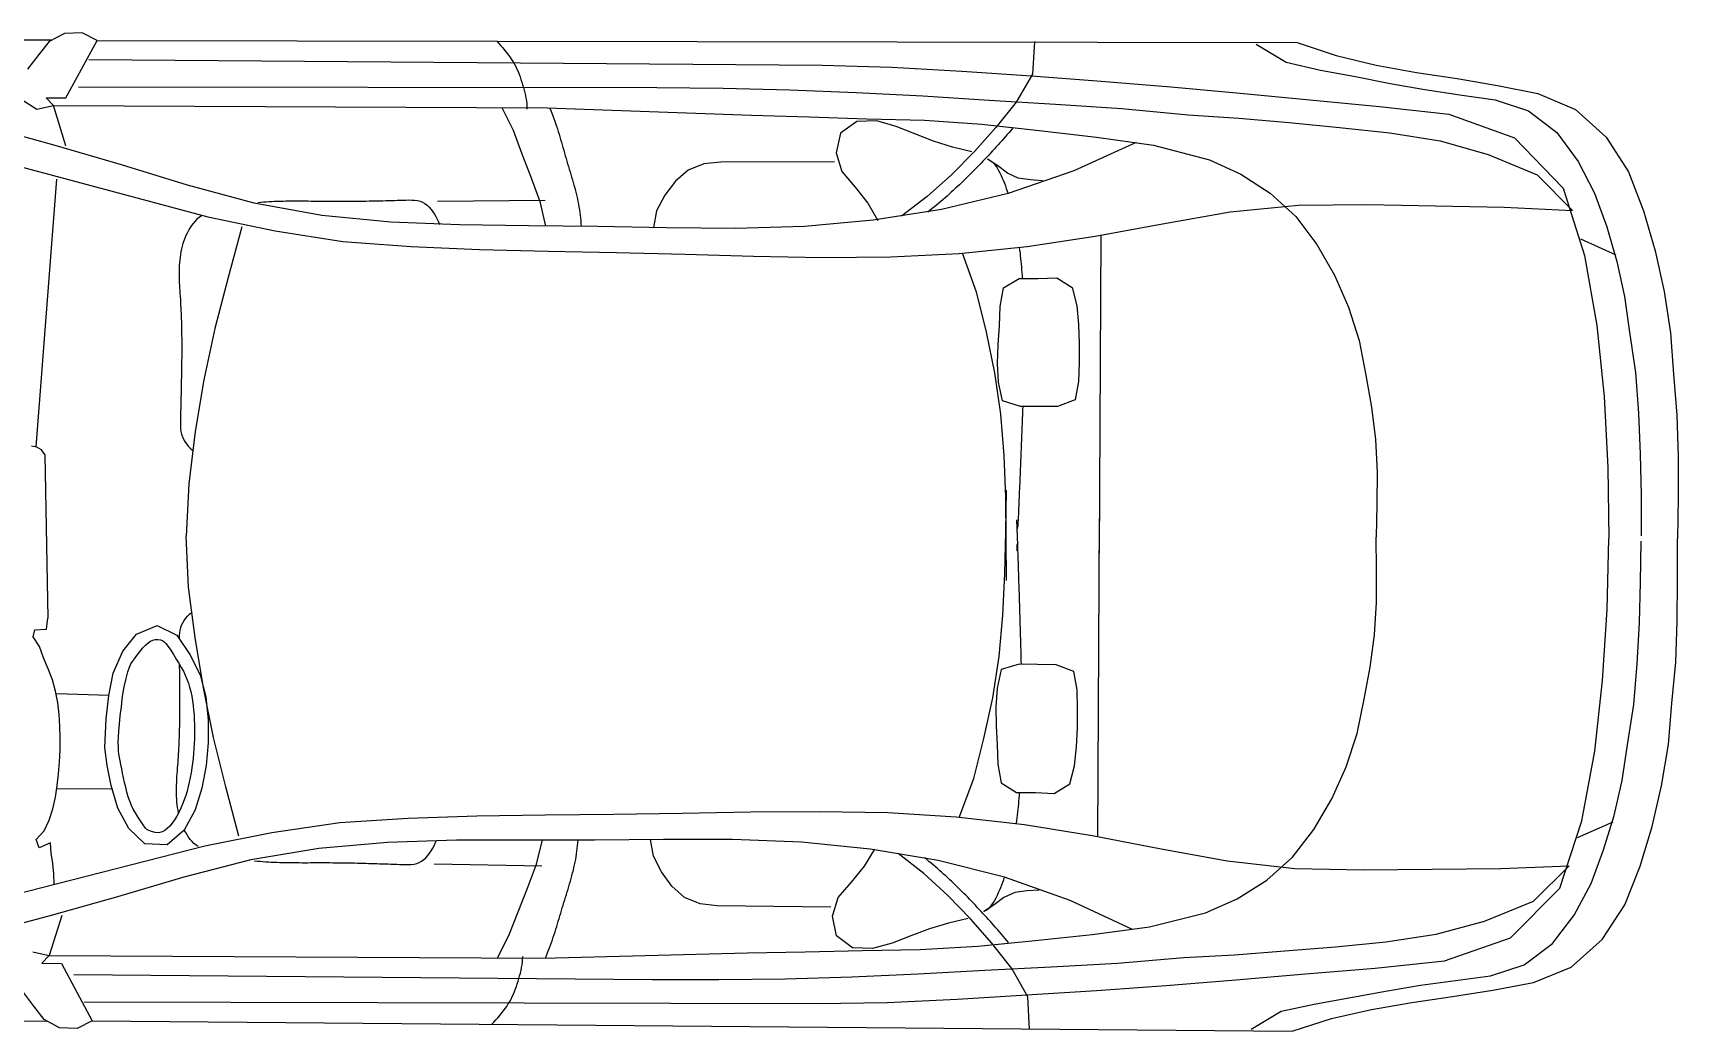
# Model space of a CAD drawing. Extents: x -99 to 38, y -13 to 40.
# Drawn here: x -50 to 38.2, y -13.2 to 40.3 of the extents above; entities that cross this region are included whole.
import ezdxf

# ---------------------------------------------------------------- set-up
doc = ezdxf.new("R2010")
doc.units = 0
doc.layers.get('0').update_dxf_attribs({"linetype": 'CONTINUOUS'})

msp = doc.modelspace()

# ---------------------------------------------------------------- linework, layer by layer
for p, q in [((-52.476, 39.938), (-48.975, 39.952)), ((-49.085, 39.86), (-49.648, 39.156)), ((-48.269, 40.291), (-49.085, 39.86)), ((-47.324, 40.321), (-48.269, 40.291)), ((-48.191, 36.838), (-46.51, 39.905)), ((-46.51, 39.905), (-47.324, 40.321)), ((-46.51, 39.905), (17.83, 39.805)), ((-25.081, 39.872), (-24.978, 39.753)), ((-24.978, 39.753), (-24.875, 39.634)), ((3.737, 39.861), (3.633, 38.109)), ((15.633, 39.721), (17.229, 38.746)), ((17.83, 39.805), (19.92, 39.103)), ((-49.648, 39.156), (-50.25, 38.367)), ((-46.958, 38.895), (-7.647, 38.584)), ((-24.875, 39.634), (-24.773, 39.515)), ((-24.773, 39.515), (-24.672, 39.395)), ((-24.672, 39.395), (-24.573, 39.274)), ((-24.573, 39.274), (-24.478, 39.151)), ((-24.478, 39.151), (-24.386, 39.028)), ((-24.386, 39.028), (-24.298, 38.902)), ((-24.298, 38.902), (-24.217, 38.775)), ((19.92, 39.103), (22.057, 38.595)), ((-24.217, 38.775), (-24.141, 38.645)), ((-24.141, 38.645), (-24.071, 38.513)), ((-24.071, 38.513), (-24.007, 38.379)), ((-24.007, 38.379), (-23.947, 38.243)), ((-23.947, 38.243), (-23.892, 38.106)), ((-23.892, 38.106), (-23.84, 37.967)), ((-23.84, 37.967), (-23.792, 37.827)), ((-7.647, 38.584), (-3.902, 38.486)), ((-3.902, 38.486), (-0.162, 38.276)), ((-0.162, 38.276), (3.575, 38.009)), ((3.633, 38.109), (2.76, 36.608)), ((3.575, 38.009), (7.311, 37.738)), ((17.229, 38.746), (19.078, 38.325)), ((19.078, 38.325), (20.949, 37.98)), ((20.949, 37.98), (22.808, 37.608)), ((22.057, 38.595), (24.218, 38.202)), ((24.218, 38.202), (26.393, 37.869)), ((-47.52, 37.435), (-16.512, 37.391)), ((-23.792, 37.827), (-23.747, 37.685)), ((-23.747, 37.685), (-23.704, 37.542)), ((-23.704, 37.542), (-23.663, 37.399)), ((-23.663, 37.399), (-23.624, 37.254)), ((-23.624, 37.254), (-23.587, 37.109)), ((-23.587, 37.109), (-23.553, 36.963)), ((-16.512, 37.391), (-12.945, 37.352)), ((-12.945, 37.352), (-9.378, 37.268)), ((-9.378, 37.268), (-5.813, 37.132)), ((-5.813, 37.132), (-2.252, 36.938)), ((7.311, 37.738), (11.045, 37.436)), ((11.045, 37.436), (14.775, 37.086)), ((14.775, 37.086), (18.502, 36.726)), ((22.808, 37.608), (24.672, 37.277)), ((24.672, 37.277), (26.549, 37.003)), ((26.393, 37.869), (28.559, 37.508)), ((28.559, 37.508), (30.727, 37.065)), ((30.727, 37.065), (32.747, 36.216)), ((-50.598, 36.76), (-49.743, 36.235)), ((-49.743, 36.235), (-48.854, 36.429)), ((-49.256, 36.843), (-48.191, 36.838)), ((-48.854, 36.429), (-49.256, 36.843)), ((-48.204, 34.269), (-48.854, 36.429)), ((-48.854, 36.429), (-22.387, 36.296)), ((-24.814, 36.313), (-24.22, 35.1)), ((-23.553, 36.963), (-23.524, 36.817)), ((-23.524, 36.817), (-23.5, 36.67)), ((-23.5, 36.67), (-23.482, 36.523)), ((-23.482, 36.523), (-23.472, 36.375)), ((-23.472, 36.375), (-23.47, 36.226)), ((-22.387, 36.296), (-11.425, 35.903)), ((-22.253, 36.291), (-22.195, 36.153)), ((-2.252, 36.938), (1.308, 36.709)), ((1.308, 36.709), (4.87, 36.491)), ((2.76, 36.608), (1.666, 35.255)), ((4.87, 36.491), (8.43, 36.259)), ((8.43, 36.259), (11.981, 35.923)), ((18.502, 36.726), (22.232, 36.381)), ((22.232, 36.381), (25.959, 35.954)), ((26.549, 37.003), (28.433, 36.73)), ((28.433, 36.73), (30.231, 36.133)), ((32.747, 36.216), (34.399, 34.733)), ((-58.68, 35.291), (-40.577, 30.462)), ((-22.195, 36.153), (-22.14, 36.014)), ((-22.14, 36.014), (-22.086, 35.875)), ((-22.086, 35.875), (-22.034, 35.735)), ((-22.034, 35.735), (-21.984, 35.595)), ((-21.984, 35.595), (-21.935, 35.454)), ((-21.935, 35.454), (-21.888, 35.312)), ((-21.888, 35.312), (-21.841, 35.17)), ((-11.425, 35.903), (-8.338, 35.817)), ((-8.338, 35.817), (-5.249, 35.714)), ((-5.789, 35.569), (-6.663, 34.945)), ((-4.717, 35.599), (-5.789, 35.569)), ((-5.249, 35.714), (-2.159, 35.638)), ((-3.669, 35.297), (-4.717, 35.599)), ((-2.669, 34.902), (-3.669, 35.297)), ((-2.159, 35.638), (0.921, 35.425)), ((0.921, 35.425), (3.991, 35.089)), ((11.981, 35.923), (14.691, 35.75)), ((14.691, 35.75), (17.396, 35.508)), ((17.396, 35.508), (20.094, 35.254)), ((25.959, 35.954), (29.481, 34.687)), ((30.231, 36.133), (31.742, 34.972)), ((-48.775, 34.279), (-52.344, 35.263)), ((-24.22, 35.1), (-23.74, 33.826)), ((-21.841, 35.17), (-21.796, 35.028)), ((-21.796, 35.028), (-21.752, 34.885)), ((-21.752, 34.885), (-21.708, 34.742)), ((-21.708, 34.742), (-21.666, 34.599)), ((-21.666, 34.599), (-21.624, 34.455)), ((-21.624, 34.455), (-21.582, 34.311)), ((-6.663, 34.945), (-6.886, 33.884)), ((-1.675, 34.513), (-2.669, 34.902)), ((-0.652, 34.2), (-1.675, 34.513)), ((1.666, 35.255), (0.518, 33.953)), ((1.886, 34.424), (1.787, 34.314)), ((1.985, 34.534), (1.886, 34.424)), ((2.083, 34.645), (1.985, 34.534)), ((2.181, 34.756), (2.083, 34.645)), ((2.278, 34.868), (2.181, 34.756)), ((2.375, 34.981), (2.278, 34.868)), ((2.471, 35.093), (2.375, 34.981)), ((2.566, 35.207), (2.471, 35.093)), ((3.991, 35.089), (7.057, 34.732)), ((9.199, 34.439), (5.847, 32.927)), ((7.057, 34.732), (10.127, 34.292)), ((20.094, 35.254), (22.793, 34.967)), ((22.793, 34.967), (25.494, 34.533)), ((25.494, 34.533), (28.07, 33.805)), ((29.481, 34.687), (32.088, 31.999)), ((31.742, 34.972), (32.883, 33.427)), ((34.399, 34.733), (35.593, 32.86)), ((-45.219, 33.243), (-48.775, 34.279)), ((-23.74, 33.826), (-23.252, 32.549)), ((-21.582, 34.311), (-21.541, 34.167)), ((-21.541, 34.167), (-21.499, 34.023)), ((-21.499, 34.023), (-21.458, 33.878)), ((-21.458, 33.878), (-21.417, 33.734)), ((-21.417, 33.734), (-21.375, 33.59)), ((-21.375, 33.59), (-21.334, 33.445)), ((-6.886, 33.884), (-6.594, 32.881)), ((0.518, 33.953), (-0.708, 32.712)), ((0.389, 33.936), (-0.652, 34.2)), ((1.08, 33.553), (0.977, 33.445)), ((1.182, 33.661), (1.08, 33.553)), ((1.284, 33.769), (1.182, 33.661)), ((1.775, 33.198), (1.225, 33.552)), ((1.225, 33.552), (1.351, 33.491)), ((1.385, 33.877), (1.284, 33.769)), ((1.486, 33.986), (1.385, 33.877)), ((1.587, 34.095), (1.486, 33.986)), ((1.687, 34.204), (1.587, 34.095)), ((1.787, 34.314), (1.687, 34.204)), ((10.127, 34.292), (13.116, 33.506)), ((28.07, 33.805), (30.686, 32.702)), ((-41.673, 32.158), (-45.219, 33.243)), ((-21.334, 33.445), (-21.291, 33.301)), ((-21.291, 33.301), (-21.248, 33.157)), ((-21.248, 33.157), (-21.205, 33.013)), ((-21.205, 33.013), (-21.162, 32.869)), ((-21.162, 32.869), (-21.119, 32.724)), ((-21.119, 32.724), (-21.077, 32.58)), ((-14.822, 32.965), (-15.511, 32.369)), ((-13.987, 33.301), (-14.822, 32.965)), ((-13.075, 33.392), (-13.987, 33.301)), ((-6.986, 33.401), (-13.075, 33.392)), ((-6.594, 32.881), (-5.877, 32.051)), ((-0.708, 32.712), (-2.011, 31.553)), ((0.247, 32.699), (0.141, 32.594)), ((0.353, 32.805), (0.247, 32.699)), ((0.458, 32.911), (0.353, 32.805)), ((0.563, 33.017), (0.458, 32.911)), ((0.667, 33.124), (0.563, 33.017)), ((0.771, 33.231), (0.667, 33.124)), ((0.874, 33.338), (0.771, 33.231)), ((0.977, 33.445), (0.874, 33.338)), ((1.351, 33.491), (1.464, 33.41)), ((1.464, 33.41), (1.566, 33.313)), ((1.566, 33.313), (1.658, 33.201)), ((1.658, 33.201), (1.741, 33.078)), ((1.741, 33.078), (1.816, 32.947)), ((2.295, 32.793), (1.775, 33.198)), ((1.816, 32.947), (1.886, 32.81)), ((1.886, 32.81), (1.951, 32.671)), ((1.951, 32.671), (2.012, 32.531)), ((2.871, 32.527), (2.295, 32.793)), ((5.847, 32.927), (2.324, 31.704)), ((13.116, 33.506), (14.81, 32.747)), ((14.81, 32.747), (16.377, 31.73)), ((30.686, 32.702), (32.582, 30.786)), ((32.883, 33.427), (33.767, 31.723)), ((35.593, 32.86), (36.396, 30.775)), ((-48.7, 32.468), (-49.801, 18.125)), ((-38.101, 31.188), (-41.673, 32.158)), ((-23.252, 32.549), (-22.79, 31.269)), ((-21.077, 32.58), (-21.034, 32.436)), ((-21.034, 32.436), (-20.993, 32.292)), ((-20.993, 32.292), (-20.952, 32.147)), ((-20.952, 32.147), (-20.913, 32.003)), ((-20.913, 32.003), (-20.874, 31.858)), ((-20.874, 31.858), (-20.838, 31.713)), ((-15.511, 32.369), (-16.082, 31.61)), ((-5.877, 32.051), (-5.199, 31.19)), ((-0.724, 31.771), (-0.835, 31.671)), ((-0.614, 31.872), (-0.724, 31.771)), ((-0.505, 31.973), (-0.614, 31.872)), ((-0.396, 32.075), (-0.505, 31.973)), ((-0.287, 32.178), (-0.396, 32.075)), ((-0.18, 32.281), (-0.287, 32.178)), ((-0.072, 32.385), (-0.18, 32.281)), ((0.035, 32.489), (-0.072, 32.385)), ((0.141, 32.594), (0.035, 32.489)), ((2.012, 32.531), (2.071, 32.391)), ((2.071, 32.391), (2.127, 32.253)), ((2.127, 32.253), (2.18, 32.115)), ((2.18, 32.115), (2.23, 31.977)), ((2.23, 31.977), (2.278, 31.84)), ((2.278, 31.84), (2.324, 31.704)), ((3.518, 32.433), (2.871, 32.527)), ((4.178, 32.39), (3.518, 32.433)), ((32.088, 31.999), (33.235, 28.375)), ((-34.463, 30.529), (-38.101, 31.188)), ((-37.898, 31.231), (-37.749, 31.244)), ((-37.749, 31.244), (-37.6, 31.255)), ((-37.6, 31.255), (-37.45, 31.265)), ((-37.45, 31.265), (-37.3, 31.274)), ((-37.3, 31.274), (-37.15, 31.282)), ((-37.15, 31.282), (-37, 31.288)), ((-37, 31.288), (-36.85, 31.294)), ((-36.85, 31.294), (-36.7, 31.298)), ((-36.7, 31.298), (-36.55, 31.302)), ((-36.55, 31.302), (-36.4, 31.305)), ((-36.4, 31.305), (-36.249, 31.307)), ((-36.249, 31.307), (-36.099, 31.308)), ((-36.099, 31.308), (-35.949, 31.309)), ((-35.949, 31.309), (-35.799, 31.309)), ((-35.799, 31.309), (-35.648, 31.309)), ((-35.648, 31.309), (-35.498, 31.308)), ((-35.498, 31.308), (-35.348, 31.307)), ((-35.348, 31.307), (-35.198, 31.306)), ((-35.198, 31.306), (-35.049, 31.304)), ((-35.049, 31.304), (-34.899, 31.302)), ((-34.899, 31.302), (-34.75, 31.3)), ((-34.75, 31.3), (-34.6, 31.298)), ((-34.6, 31.298), (-34.451, 31.297)), ((-34.451, 31.297), (-34.303, 31.295)), ((-34.303, 31.295), (-34.154, 31.293)), ((-34.154, 31.293), (-34.006, 31.292)), ((-34.006, 31.292), (-33.858, 31.291)), ((-33.858, 31.291), (-33.71, 31.291)), ((-33.71, 31.291), (-33.563, 31.29)), ((-33.563, 31.29), (-33.415, 31.29)), ((-33.415, 31.29), (-33.268, 31.29)), ((-33.268, 31.29), (-33.121, 31.291)), ((-33.121, 31.291), (-32.973, 31.292)), ((-32.973, 31.292), (-32.826, 31.293)), ((-32.826, 31.293), (-32.679, 31.294)), ((-32.679, 31.294), (-32.532, 31.296)), ((-32.532, 31.296), (-32.384, 31.298)), ((-32.384, 31.298), (-32.236, 31.3)), ((-32.236, 31.3), (-32.088, 31.302)), ((-32.088, 31.302), (-31.94, 31.305)), ((-31.94, 31.305), (-31.791, 31.308)), ((-31.791, 31.308), (-31.642, 31.311)), ((-31.642, 31.311), (-31.492, 31.314)), ((-31.492, 31.314), (-31.342, 31.317)), ((-31.342, 31.317), (-31.191, 31.321)), ((-31.191, 31.321), (-31.04, 31.325)), ((-31.04, 31.325), (-30.888, 31.328)), ((-30.888, 31.328), (-30.736, 31.332)), ((-30.736, 31.332), (-30.582, 31.337)), ((-30.582, 31.337), (-30.428, 31.341)), ((-30.428, 31.341), (-30.273, 31.345)), ((-30.273, 31.345), (-30.118, 31.35)), ((-30.118, 31.35), (-29.961, 31.354)), ((-29.961, 31.354), (-29.804, 31.358)), ((-29.804, 31.358), (-29.649, 31.356)), ((-29.649, 31.356), (-29.496, 31.347)), ((-29.496, 31.347), (-29.347, 31.327)), ((-29.347, 31.327), (-29.205, 31.293)), ((-29.205, 31.293), (-29.069, 31.241)), ((-29.069, 31.241), (-28.943, 31.169)), ((-28.943, 31.169), (-28.825, 31.078)), ((-28.825, 31.078), (-28.716, 30.972)), ((-28.716, 30.972), (-28.615, 30.855)), ((-28.27, 31.299), (-22.497, 31.35)), ((-22.79, 31.269), (-22.473, 29.954)), ((-20.838, 31.713), (-20.802, 31.568)), ((-20.802, 31.568), (-20.769, 31.422)), ((-20.769, 31.422), (-20.738, 31.277)), ((-20.738, 31.277), (-20.708, 31.131)), ((-20.708, 31.131), (-20.682, 30.984)), ((-20.682, 30.984), (-20.658, 30.837)), ((-16.082, 31.61), (-16.521, 30.771)), ((-5.199, 31.19), (-4.651, 30.265)), ((-2.011, 31.553), (-3.389, 30.496)), ((-1.74, 30.899), (-1.856, 30.806)), ((-1.625, 30.992), (-1.74, 30.899)), ((-1.51, 31.087), (-1.625, 30.992)), ((-1.396, 31.182), (-1.51, 31.087)), ((-1.283, 31.278), (-1.396, 31.182)), ((-1.17, 31.375), (-1.283, 31.278)), ((2.324, 31.704), (-1.253, 30.847)), ((-1.058, 31.473), (-1.17, 31.375)), ((-0.946, 31.572), (-1.058, 31.473)), ((-0.835, 31.671), (-0.946, 31.572)), ((14.238, 30.715), (17.887, 31.086)), ((16.377, 31.73), (17.749, 30.473)), ((17.887, 31.086), (21.56, 31.11)), ((21.56, 31.11), (25.24, 31.04)), ((25.24, 31.04), (28.914, 30.978)), ((28.914, 30.978), (32.582, 30.786)), ((33.767, 31.723), (34.421, 29.913)), ((-41.367, 30.105), (-41.458, 29.983)), ((-41.269, 30.22), (-41.367, 30.105)), ((-41.163, 30.326), (-41.269, 30.22)), ((-41.048, 30.421), (-41.163, 30.326)), ((-40.924, 30.503), (-41.048, 30.421)), ((-40.577, 30.462), (-36.979, 29.697)), ((-30.776, 30.175), (-34.463, 30.529)), ((-27.081, 30.022), (-30.776, 30.175)), ((-28.615, 30.855), (-28.522, 30.728)), ((-28.522, 30.728), (-28.436, 30.597)), ((-28.436, 30.597), (-28.356, 30.464)), ((-28.356, 30.464), (-28.283, 30.328)), ((-28.283, 30.328), (-28.217, 30.191)), ((-28.217, 30.191), (-28.156, 30.052)), ((-23.384, 29.971), (-27.081, 30.022)), ((-20.658, 30.837), (-20.636, 30.69)), ((-20.636, 30.69), (-20.618, 30.543)), ((-20.618, 30.543), (-20.602, 30.395)), ((-20.602, 30.395), (-20.588, 30.246)), ((-20.588, 30.246), (-20.577, 30.098)), ((-20.577, 30.098), (-20.568, 29.949)), ((-16.521, 30.771), (-16.691, 29.875)), ((-4.908, 30.275), (-8.592, 29.942)), ((-1.253, 30.847), (-4.908, 30.275)), ((-1.856, 30.806), (-1.973, 30.714)), ((6.987, 29.426), (10.609, 30.085)), ((10.609, 30.085), (14.238, 30.715)), ((17.749, 30.473), (18.884, 28.979)), ((36.396, 30.775), (37.012, 28.629)), ((-41.866, 29.167), (-41.914, 29.024)), ((-41.813, 29.309), (-41.866, 29.167)), ((-41.755, 29.449), (-41.813, 29.309)), ((-41.69, 29.586), (-41.755, 29.449)), ((-41.619, 29.722), (-41.69, 29.586)), ((-41.542, 29.854), (-41.619, 29.722)), ((-41.458, 29.983), (-41.542, 29.854)), ((-38.752, 29.913), (-39.499, 27.199)), ((-36.979, 29.697), (-33.351, 29.127)), ((-33.351, 29.127), (-29.684, 28.867)), ((-19.686, 29.938), (-23.384, 29.971)), ((-15.987, 29.868), (-19.686, 29.938)), ((-12.288, 29.831), (-15.987, 29.868)), ((-8.592, 29.942), (-12.288, 29.831)), ((3.355, 28.867), (6.987, 29.426)), ((7.298, 29.493), (7.212, 12.415)), ((33.018, 29.268), (34.912, 28.415)), ((34.421, 29.913), (34.965, 28.064)), ((-42.074, 28.288), (-42.092, 28.139)), ((-42.052, 28.437), (-42.074, 28.288)), ((-42.025, 28.585), (-42.052, 28.437)), ((-41.993, 28.732), (-42.025, 28.585)), ((-41.956, 28.879), (-41.993, 28.732)), ((-41.914, 29.024), (-41.956, 28.879)), ((-29.684, 28.867), (-26.014, 28.706)), ((-26.014, 28.706), (-22.341, 28.608)), ((-22.341, 28.608), (-18.667, 28.536)), ((-18.667, 28.536), (-14.993, 28.451)), ((-14.993, 28.451), (-11.32, 28.345)), ((-11.32, 28.345), (-7.647, 28.276)), ((-7.647, 28.276), (-3.971, 28.308)), ((-3.971, 28.308), (-0.299, 28.492)), ((-0.299, 28.492), (3.355, 28.867)), ((-0.144, 28.525), (0.619, 26.431)), ((2.927, 28.812), (2.945, 28.664)), ((2.945, 28.664), (2.963, 28.515)), ((2.963, 28.515), (2.979, 28.366)), ((2.979, 28.366), (2.995, 28.217)), ((18.884, 28.979), (19.817, 27.334)), ((33.235, 28.375), (33.896, 24.627)), ((37.012, 28.629), (37.494, 26.446)), ((-42.124, 27.538), (-42.125, 27.387)), ((-42.125, 27.387), (-42.122, 27.237)), ((-42.121, 27.689), (-42.124, 27.538)), ((-42.115, 27.839), (-42.121, 27.689)), ((-42.105, 27.989), (-42.115, 27.839)), ((-42.092, 28.139), (-42.105, 27.989)), ((2.995, 28.217), (3.01, 28.068)), ((3.01, 28.068), (3.024, 27.919)), ((3.024, 27.919), (3.037, 27.769)), ((3.037, 27.769), (3.05, 27.619)), ((3.05, 27.619), (3.062, 27.47)), ((3.062, 27.47), (3.073, 27.32)), ((34.965, 28.064), (35.374, 26.183)), ((-42.122, 27.237), (-42.118, 27.086)), ((-42.118, 27.086), (-42.112, 26.935)), ((-42.112, 26.935), (-42.104, 26.784)), ((-42.104, 26.784), (-42.096, 26.632)), ((-42.096, 26.632), (-42.086, 26.482)), ((-42.086, 26.482), (-42.076, 26.331)), ((-39.499, 27.199), (-40.207, 24.474)), ((1.896, 25.641), (2.08, 26.638)), ((2.08, 26.638), (2.91, 27.154)), ((2.91, 27.154), (3.929, 27.154)), ((3.073, 27.32), (3.084, 27.17)), ((3.929, 27.154), (4.941, 27.191)), ((4.941, 27.191), (5.767, 26.672)), ((5.767, 26.672), (6.013, 25.689)), ((19.817, 27.334), (20.577, 25.608)), ((-42.076, 26.331), (-42.066, 26.18)), ((-42.066, 26.18), (-42.056, 26.029)), ((-42.056, 26.029), (-42.047, 25.879)), ((-42.047, 25.879), (-42.039, 25.729)), ((-42.039, 25.729), (-42.031, 25.579)), ((0.619, 26.431), (1.141, 24.271)), ((1.857, 24.605), (1.896, 25.641)), ((6.013, 25.689), (6.099, 24.677)), ((20.577, 25.608), (21.145, 23.817)), ((35.374, 26.183), (35.643, 24.273)), ((37.494, 26.446), (37.838, 24.237)), ((-42.031, 25.579), (-42.024, 25.429)), ((-42.024, 25.429), (-42.017, 25.28)), ((-42.017, 25.28), (-42.011, 25.13)), ((-42.011, 25.13), (-42.006, 24.981)), ((-42.006, 24.981), (-42.002, 24.832)), ((-42.002, 24.832), (-41.997, 24.683)), ((-41.997, 24.683), (-41.994, 24.534)), ((-41.994, 24.534), (-41.991, 24.385)), ((-41.991, 24.385), (-41.988, 24.236)), ((-41.988, 24.236), (-41.986, 24.087)), ((-41.986, 24.087), (-41.985, 23.938)), ((-41.985, 23.938), (-41.983, 23.79)), ((-40.207, 24.474), (-40.788, 21.717)), ((1.141, 24.271), (1.597, 22.085)), ((1.796, 23.596), (1.857, 24.605)), ((6.099, 24.677), (6.141, 23.666)), ((21.145, 23.817), (21.511, 21.971)), ((33.896, 24.627), (34.277, 20.826)), ((35.643, 24.273), (35.96, 22.106)), ((37.838, 24.237), (38.002, 22.008)), ((-41.984, 23.045), (-41.985, 22.896)), ((-41.983, 23.194), (-41.984, 23.045)), ((-41.983, 23.79), (-41.983, 23.641)), ((-41.983, 23.641), (-41.982, 23.492)), ((-41.982, 23.343), (-41.983, 23.194)), ((-41.982, 23.492), (-41.982, 23.343)), ((1.761, 22.587), (1.796, 23.596)), ((6.141, 23.666), (6.143, 22.65)), ((-41.994, 22.147), (-41.997, 21.997)), ((-41.992, 22.297), (-41.994, 22.147)), ((-41.99, 22.447), (-41.992, 22.297)), ((-41.988, 22.597), (-41.99, 22.447)), ((-41.986, 22.746), (-41.988, 22.597)), ((-41.985, 22.896), (-41.986, 22.746)), ((1.597, 22.085), (1.911, 19.875)), ((1.817, 21.58), (1.761, 22.587)), ((6.143, 22.65), (6.104, 21.625)), ((35.96, 22.106), (36.125, 19.916)), ((-42.013, 21.242), (-42.016, 21.09)), ((-42.009, 21.394), (-42.013, 21.242)), ((-42.006, 21.545), (-42.009, 21.394)), ((-42.003, 21.696), (-42.006, 21.545)), ((-42, 21.847), (-42.003, 21.696)), ((-41.997, 21.997), (-42, 21.847)), ((-40.788, 21.717), (-41.26, 18.935)), ((2.028, 20.577), (1.817, 21.58)), ((6.104, 21.625), (5.921, 20.635)), ((21.511, 21.971), (21.814, 20.249)), ((38.002, 22.008), (38.184, 19.812)), ((-42.034, 20.325), (-42.038, 20.171)), ((-42.031, 20.479), (-42.034, 20.325)), ((-42.027, 20.632), (-42.031, 20.479)), ((-42.023, 20.785), (-42.027, 20.632)), ((-42.02, 20.938), (-42.023, 20.785)), ((-42.016, 21.09), (-42.02, 20.938)), ((2.983, 20.274), (2.028, 20.577)), ((5.921, 20.635), (4.978, 20.282)), ((34.277, 20.826), (34.478, 17.015)), ((-42.052, 19.55), (-42.053, 19.394)), ((-42.048, 19.706), (-42.052, 19.55)), ((-42.045, 19.861), (-42.048, 19.706)), ((-42.042, 20.017), (-42.045, 19.861)), ((-42.038, 20.171), (-42.042, 20.017)), ((1.911, 19.875), (2.089, 17.649)), ((3.977, 20.285), (2.983, 20.274)), ((3.08, 19.511), (3.074, 19.36)), ((3.086, 19.663), (3.08, 19.511)), ((3.091, 19.814), (3.086, 19.663)), ((3.097, 19.966), (3.091, 19.814)), ((3.102, 20.117), (3.097, 19.966)), ((3.108, 20.269), (3.102, 20.117)), ((4.978, 20.282), (3.977, 20.285)), ((21.814, 20.249), (22.022, 18.512)), ((36.125, 19.916), (36.216, 17.724)), ((38.184, 19.812), (38.247, 17.606)), ((-42.053, 19.394), (-42.05, 19.24)), ((-42.05, 19.24), (-42.04, 19.088)), ((-42.04, 19.088), (-42.022, 18.939)), ((-42.022, 18.939), (-41.992, 18.795)), ((-41.992, 18.795), (-41.949, 18.655)), ((-41.949, 18.655), (-41.89, 18.523)), ((-41.26, 18.935), (-41.607, 16.134)), ((3.045, 18.602), (3.039, 18.451)), ((3.051, 18.754), (3.045, 18.602)), ((3.057, 18.905), (3.051, 18.754)), ((3.063, 19.057), (3.057, 18.905)), ((3.069, 19.208), (3.063, 19.057)), ((3.074, 19.36), (3.069, 19.208)), ((-49.753, 18.109), (-50.031, 18.151)), ((-49.496, 17.949), (-49.753, 18.109)), ((-49.323, 17.705), (-49.496, 17.949)), ((-49.323, 17.705), (-49.161, 8.927)), ((-41.89, 18.523), (-41.816, 18.396)), ((-41.816, 18.396), (-41.73, 18.275)), ((-41.73, 18.275), (-41.633, 18.16)), ((-41.633, 18.16), (-41.527, 18.05)), ((-41.527, 18.05), (-41.413, 17.946)), ((2.089, 17.649), (2.177, 15.417)), ((3.009, 17.693), (3.003, 17.541)), ((3.015, 17.844), (3.009, 17.693)), ((3.021, 17.996), (3.015, 17.844)), ((3.027, 18.148), (3.021, 17.996)), ((3.033, 18.299), (3.027, 18.148)), ((3.039, 18.451), (3.033, 18.299)), ((22.022, 18.512), (22.111, 16.767)), ((36.216, 17.724), (36.261, 15.532)), ((2.972, 16.783), (2.966, 16.632)), ((2.978, 16.935), (2.972, 16.783)), ((2.984, 17.086), (2.978, 16.935)), ((2.991, 17.238), (2.984, 17.086)), ((2.997, 17.39), (2.991, 17.238)), ((3.003, 17.541), (2.997, 17.39)), ((22.111, 16.767), (22.102, 15.019)), ((34.478, 17.015), (34.536, 13.207)), ((38.247, 17.606), (38.243, 15.397)), ((-41.607, 16.134), (-41.751, 13.319)), ((2.94, 16.025), (2.934, 15.873)), ((2.947, 16.177), (2.94, 16.025)), ((2.953, 16.328), (2.947, 16.177)), ((2.959, 16.48), (2.953, 16.328)), ((2.966, 16.632), (2.959, 16.48)), ((2.177, 15.417), (2.211, 13.185)), ((2.212, 13.556), (2.242, 15.788)), ((2.901, 15.115), (2.895, 14.963)), ((2.908, 15.267), (2.901, 15.115)), ((2.914, 15.418), (2.908, 15.267)), ((2.921, 15.57), (2.914, 15.418)), ((2.927, 15.722), (2.921, 15.57)), ((2.934, 15.873), (2.927, 15.722)), ((22.102, 15.019), (22.06, 13.27)), ((36.261, 15.532), (36.267, 13.34)), ((38.243, 15.397), (38.223, 13.189)), ((2.802, 14.048), (2.797, 14.199)), ((2.862, 14.205), (2.855, 14.053)), ((2.869, 14.357), (2.862, 14.205)), ((2.875, 14.508), (2.869, 14.357)), ((2.882, 14.66), (2.875, 14.508)), ((2.888, 14.812), (2.882, 14.66)), ((2.895, 14.963), (2.888, 14.812)), ((7.135, -2.803), (7.222, 14.275)), ((-41.614, 10.596), (-41.751, 13.319)), ((2.156, 11.324), (2.212, 13.556)), ((2.808, 13.896), (2.802, 14.048)), ((2.813, 13.744), (2.808, 13.896)), ((2.849, 13.901), (2.813, 13.744)), ((2.818, 13.592), (2.813, 13.744)), ((2.823, 13.44), (2.818, 13.592)), ((2.828, 13.289), (2.823, 13.44)), ((2.833, 13.137), (2.828, 13.289)), ((2.855, 14.053), (2.849, 13.901)), ((22.084, 11.522), (22.06, 13.27)), ((2.211, 13.185), (2.217, 10.953)), ((2.796, 12.688), (2.789, 12.536)), ((2.802, 12.84), (2.796, 12.688)), ((2.838, 12.985), (2.802, 12.84)), ((2.838, 12.985), (2.833, 13.137)), ((2.843, 12.833), (2.838, 12.985)), ((2.848, 12.682), (2.843, 12.833)), ((2.854, 12.53), (2.848, 12.682)), ((2.859, 12.378), (2.854, 12.53)), ((2.864, 12.226), (2.859, 12.378)), ((34.44, 9.401), (34.536, 13.207)), ((36.238, 10.866), (36.266, 13.057)), ((38.221, 10.981), (38.223, 13.189)), ((2.869, 12.075), (2.864, 12.226)), ((2.874, 11.923), (2.869, 12.075)), ((2.879, 11.771), (2.874, 11.923)), ((2.884, 11.619), (2.879, 11.771)), ((2.889, 11.468), (2.884, 11.619)), ((2.894, 11.316), (2.889, 11.468)), ((22.076, 9.774), (22.084, 11.522)), ((-41.264, 7.886), (-41.614, 10.596)), ((2.046, 9.094), (2.156, 11.324)), ((2.899, 11.164), (2.894, 11.316)), ((2.904, 11.013), (2.899, 11.164)), ((2.908, 10.861), (2.904, 11.013)), ((2.913, 10.709), (2.908, 10.861)), ((2.918, 10.557), (2.913, 10.709)), ((36.171, 8.675), (36.238, 10.866)), ((38.203, 8.772), (38.221, 10.981)), ((2.923, 10.406), (2.918, 10.557)), ((2.928, 10.254), (2.923, 10.406)), ((2.933, 10.102), (2.928, 10.254)), ((2.937, 9.951), (2.933, 10.102)), ((2.942, 9.799), (2.937, 9.951)), ((2.947, 9.647), (2.942, 9.799)), ((21.969, 8.03), (22.076, 9.774)), ((-49.229, 8.342), (-49.161, 8.927)), ((-41.854, 8.806), (-41.769, 8.922)), ((-41.769, 8.922), (-41.673, 9.031)), ((-41.673, 9.031), (-41.569, 9.136)), ((-41.569, 9.136), (-41.457, 9.236)), ((1.845, 6.87), (2.046, 9.094)), ((2.952, 9.496), (2.947, 9.647)), ((2.956, 9.344), (2.952, 9.496)), ((2.961, 9.192), (2.956, 9.344)), ((2.966, 9.041), (2.961, 9.192)), ((2.97, 8.889), (2.966, 9.041)), ((2.975, 8.737), (2.97, 8.889)), ((34.2, 5.592), (34.44, 9.401)), ((-49.952, 7.926), (-49.859, 8.294)), ((-49.859, 8.294), (-49.229, 8.342)), ((-45.137, 7.164), (-44.398, 8.064)), ((-44.398, 8.064), (-43.294, 8.531)), ((-43.294, 8.531), (-42.241, 8.02)), ((-42.241, 8.02), (-41.556, 6.971)), ((-42.11, 7.85), (-42.104, 7.999)), ((-42.104, 7.999), (-42.091, 8.145)), ((-42.091, 8.145), (-42.069, 8.287)), ((-42.069, 8.287), (-42.036, 8.426)), ((-42.036, 8.426), (-41.989, 8.558)), ((-41.989, 8.558), (-41.928, 8.685)), ((-41.928, 8.685), (-41.854, 8.806)), ((2.979, 8.586), (2.975, 8.737)), ((2.984, 8.434), (2.979, 8.586)), ((2.988, 8.283), (2.984, 8.434)), ((2.992, 8.131), (2.988, 8.283)), ((2.997, 7.979), (2.992, 8.131)), ((3.001, 7.828), (2.997, 7.979)), ((21.744, 6.295), (21.969, 8.03)), ((36.057, 6.483), (36.171, 8.675)), ((38.117, 6.567), (38.203, 8.772)), ((-49.599, 7.4), (-49.952, 7.926)), ((-49.39, 6.798), (-49.599, 7.4)), ((-45.65, 5.984), (-45.137, 7.164)), ((-44.384, 6.934), (-44.233, 7.131)), ((-44.233, 7.131), (-44.082, 7.319)), ((-44.082, 7.319), (-43.932, 7.482)), ((-43.932, 7.482), (-43.79, 7.609)), ((-43.79, 7.609), (-43.664, 7.693)), ((-43.664, 7.693), (-43.538, 7.747)), ((-43.538, 7.747), (-43.403, 7.777)), ((-43.403, 7.777), (-43.26, 7.781)), ((-43.26, 7.781), (-43.124, 7.761)), ((-43.124, 7.761), (-43.015, 7.722)), ((-43.015, 7.722), (-42.929, 7.666)), ((-42.929, 7.666), (-42.826, 7.566)), ((-42.826, 7.566), (-42.706, 7.411)), ((-42.706, 7.411), (-42.573, 7.21)), ((-42.573, 7.21), (-42.428, 6.975)), ((-40.815, 5.192), (-41.264, 7.886)), ((3.005, 7.676), (3.001, 7.828)), ((3.01, 7.525), (3.005, 7.676)), ((3.014, 7.373), (3.01, 7.525)), ((3.018, 7.222), (3.014, 7.373)), ((3.022, 7.07), (3.018, 7.222)), ((3.026, 6.919), (3.022, 7.07)), ((-49.15, 6.21), (-49.39, 6.798)), ((-48.919, 5.622), (-49.15, 6.21)), ((-44.87, 6.043), (-44.783, 6.295)), ((-44.783, 6.295), (-44.703, 6.472)), ((-44.703, 6.472), (-44.621, 6.613)), ((-44.621, 6.613), (-44.519, 6.756)), ((-44.519, 6.756), (-44.384, 6.934)), ((-42.428, 6.975), (-42.28, 6.737)), ((-42.28, 6.737), (-42.14, 6.509)), ((-42.14, 6.509), (-42.01, 6.291)), ((-42.094, 6.284), (-42.096, 6.437)), ((-42.092, 6.132), (-42.094, 6.284)), ((-42.01, 6.291), (-41.894, 6.079)), ((-41.556, 6.971), (-41.002, 5.896)), ((1.509, 4.663), (1.845, 6.87)), ((2.913, 6.46), (1.955, 6.167)), ((3.907, 6.439), (2.913, 6.46)), ((3.03, 6.767), (3.026, 6.919)), ((3.034, 6.615), (3.03, 6.767)), ((3.038, 6.464), (3.034, 6.615)), ((4.908, 6.432), (3.907, 6.439)), ((5.847, 6.069), (4.908, 6.432)), ((21.423, 4.576), (21.744, 6.295)), ((35.87, 4.295), (36.057, 6.483)), ((37.913, 4.373), (38.117, 6.567)), ((-48.742, 5.015), (-48.919, 5.622)), ((-45.898, 4.786), (-45.65, 5.984)), ((-45.062, 5.25), (-44.965, 5.689)), ((-44.965, 5.689), (-44.87, 6.043)), ((-42.09, 5.98), (-42.092, 6.132)), ((-42.088, 5.828), (-42.09, 5.98)), ((-42.087, 5.676), (-42.088, 5.828)), ((-42.085, 5.525), (-42.087, 5.676)), ((-42.083, 5.374), (-42.085, 5.525)), ((-42.082, 5.223), (-42.083, 5.374)), ((-41.894, 6.079), (-41.792, 5.873)), ((-41.792, 5.873), (-41.703, 5.665)), ((-41.703, 5.665), (-41.625, 5.449)), ((-41.625, 5.449), (-41.557, 5.224)), ((-41.002, 5.896), (-40.693, 4.708)), ((1.955, 6.167), (1.734, 5.166)), ((6.02, 5.078), (5.847, 6.069)), ((33.781, 1.795), (34.2, 5.592)), ((-48.628, 4.389), (-48.742, 5.015)), ((-45.898, 4.786), (-48.676, 4.862)), ((-46.034, 3.535), (-45.898, 4.786)), ((-45.218, 4.174), (-45.169, 4.576)), ((-45.169, 4.576), (-45.142, 4.846)), ((-45.142, 4.846), (-45.062, 5.25)), ((-42.081, 5.073), (-42.082, 5.223)), ((-42.08, 4.922), (-42.081, 5.073)), ((-42.079, 4.772), (-42.08, 4.922)), ((-42.079, 4.622), (-42.079, 4.772)), ((-42.078, 4.473), (-42.079, 4.622)), ((-42.079, 4.323), (-42.078, 4.473)), ((-41.557, 5.224), (-41.498, 4.991)), ((-41.498, 4.991), (-41.448, 4.75)), ((-41.448, 4.75), (-41.406, 4.503)), ((-41.406, 4.503), (-41.371, 4.251)), ((-40.273, 2.52), (-40.815, 5.192)), ((-40.693, 4.708), (-40.571, 3.471)), ((1.031, 2.482), (1.509, 4.663)), ((1.734, 5.166), (1.668, 4.16)), ((6.049, 4.052), (6.02, 5.078)), ((21.038, 2.734), (21.423, 4.576)), ((-48.556, 3.756), (-48.628, 4.389)), ((-48.515, 3.122), (-48.556, 3.756)), ((-46.113, 1.992), (-46.034, 3.535)), ((-45.324, 3.25), (-45.276, 3.698)), ((-45.276, 3.698), (-45.218, 4.174)), ((-42.086, 3.428), (-42.084, 3.577)), ((-42.084, 3.577), (-42.082, 3.726)), ((-42.082, 3.726), (-42.081, 3.875)), ((-42.081, 3.875), (-42.08, 4.024)), ((-42.08, 4.024), (-42.079, 4.174)), ((-42.079, 4.174), (-42.079, 4.323)), ((-41.371, 4.251), (-41.344, 3.996)), ((-41.344, 3.996), (-41.323, 3.738)), ((-41.323, 3.738), (-41.308, 3.479)), ((1.668, 4.16), (1.693, 3.15)), ((6.037, 3.037), (6.049, 4.052)), ((35.531, 2.131), (35.87, 4.295)), ((37.727, 2.146), (37.913, 4.373)), ((-48.499, 2.487), (-48.515, 3.122)), ((-45.375, 2.538), (-45.356, 2.865)), ((-45.356, 2.865), (-45.324, 3.25)), ((-42.108, 2.534), (-42.103, 2.683)), ((-42.103, 2.683), (-42.099, 2.832)), ((-42.099, 2.832), (-42.095, 2.981)), ((-42.095, 2.981), (-42.091, 3.13)), ((-42.091, 3.13), (-42.088, 3.279)), ((-42.088, 3.279), (-42.086, 3.428)), ((-41.308, 3.479), (-41.298, 3.22)), ((-41.295, 2.703), (-41.301, 2.445)), ((-41.298, 3.22), (-41.294, 2.962)), ((-41.294, 2.962), (-41.295, 2.703)), ((-40.571, 3.471), (-40.573, 2.244)), ((1.693, 3.15), (1.743, 2.141)), ((5.984, 2.026), (6.037, 3.037)), ((20.452, 0.948), (21.038, 2.734)), ((-48.537, 1.215), (-48.508, 1.851)), ((-48.508, 1.851), (-48.499, 2.487)), ((-45.987, 1.021), (-46.113, 1.992)), ((-45.382, 2.26), (-45.375, 2.538)), ((-45.378, 2.023), (-45.382, 2.26)), ((-45.366, 1.817), (-45.378, 2.023)), ((-45.346, 1.63), (-45.366, 1.817)), ((-42.15, 1.637), (-42.142, 1.787)), ((-42.142, 1.787), (-42.134, 1.936)), ((-42.134, 1.936), (-42.127, 2.086)), ((-42.127, 2.086), (-42.12, 2.235)), ((-42.12, 2.235), (-42.114, 2.385)), ((-42.114, 2.385), (-42.108, 2.534)), ((-41.327, 1.926), (-41.347, 1.667)), ((-41.312, 2.186), (-41.327, 1.926)), ((-41.301, 2.445), (-41.312, 2.186)), ((-40.573, 2.244), (-40.676, 1.02)), ((-39.614, -0.123), (-40.273, 2.52)), ((0.487, 0.327), (1.031, 2.482)), ((1.743, 2.141), (1.772, 1.104)), ((5.889, 1.015), (5.984, 2.026)), ((33.082, -1.946), (33.781, 1.795)), ((35.243, 0.224), (35.531, 2.131)), ((37.361, -0.06), (37.727, 2.146)), ((-48.585, 0.58), (-48.537, 1.215)), ((-45.763, -0.048), (-45.987, 1.021)), ((-45.32, 1.451), (-45.346, 1.63)), ((-45.286, 1.268), (-45.32, 1.451)), ((-45.246, 1.071), (-45.286, 1.268)), ((-45.201, 0.853), (-45.246, 1.071)), ((-42.214, 0.734), (-42.203, 0.885)), ((-42.203, 0.885), (-42.191, 1.036)), ((-42.191, 1.036), (-42.18, 1.186)), ((-42.18, 1.186), (-42.169, 1.337)), ((-42.169, 1.337), (-42.16, 1.487)), ((-42.16, 1.487), (-42.15, 1.637)), ((-41.436, 0.895), (-41.476, 0.641)), ((-41.401, 1.151), (-41.436, 0.895)), ((-41.371, 1.409), (-41.401, 1.151)), ((-41.347, 1.667), (-41.371, 1.409)), ((-40.676, 1.02), (-40.895, -0.19)), ((1.772, 1.104), (1.946, 0.105)), ((5.633, 0.035), (5.889, 1.015)), ((19.675, -0.769), (20.452, 0.948)), ((-48.656, -0.053), (-48.585, 0.58)), ((-45.152, 0.616), (-45.201, 0.853)), ((-45.1, 0.368), (-45.152, 0.616)), ((-45.045, 0.114), (-45.1, 0.368)), ((-44.985, -0.142), (-45.045, 0.114)), ((-42.259, -0.022), (-42.253, 0.13)), ((-42.253, 0.13), (-42.245, 0.281)), ((-42.245, 0.281), (-42.236, 0.432)), ((-42.236, 0.432), (-42.225, 0.583)), ((-42.225, 0.583), (-42.214, 0.734)), ((-41.574, 0.14), (-41.632, -0.106)), ((-41.522, 0.389), (-41.574, 0.14)), ((-41.476, 0.641), (-41.522, 0.389)), ((-0.297, -1.759), (0.487, 0.327)), ((1.946, 0.105), (2.77, -0.419)), ((4.801, -0.476), (5.633, 0.035)), ((34.815, -1.653), (35.243, 0.224)), ((-48.895, -1.296), (-48.757, -0.68)), ((-48.757, -0.68), (-48.656, -0.053)), ((-45.74, -0.24), (-48.702, -0.225)), ((-45.406, -1.271), (-45.763, -0.048)), ((-44.918, -0.397), (-44.985, -0.142)), ((-44.845, -0.647), (-44.918, -0.397)), ((-44.763, -0.886), (-44.845, -0.647)), ((-42.265, -0.324), (-42.263, -0.173)), ((-42.264, -0.474), (-42.265, -0.324)), ((-42.26, -0.625), (-42.264, -0.474)), ((-42.263, -0.173), (-42.259, -0.022)), ((-42.252, -0.775), (-42.26, -0.625)), ((-42.241, -0.925), (-42.252, -0.775)), ((-41.848, -0.821), (-41.934, -1.049)), ((-41.769, -0.588), (-41.848, -0.821)), ((-41.697, -0.349), (-41.769, -0.588)), ((-41.632, -0.106), (-41.697, -0.349)), ((-40.895, -0.19), (-41.265, -1.359)), ((-38.917, -2.757), (-39.614, -0.123)), ((2.77, -0.419), (3.79, -0.429)), ((2.906, -0.886), (2.919, -0.736)), ((2.919, -0.736), (2.932, -0.587)), ((2.932, -0.587), (2.945, -0.437)), ((3.79, -0.429), (4.801, -0.476)), ((18.725, -2.405), (19.675, -0.769)), ((36.856, -2.238), (37.361, -0.06)), ((-49.083, -1.902), (-48.895, -1.296)), ((-44.814, -2.348), (-45.406, -1.271)), ((-44.675, -1.111), (-44.763, -0.886)), ((-44.578, -1.318), (-44.675, -1.111)), ((-44.468, -1.518), (-44.578, -1.318)), ((-44.342, -1.722), (-44.468, -1.518)), ((-44.201, -1.935), (-44.342, -1.722)), ((-42.247, -1.696), (-42.368, -1.895)), ((-42.133, -1.487), (-42.247, -1.696)), ((-42.225, -1.075), (-42.241, -0.925)), ((-42.205, -1.224), (-42.225, -1.075)), ((-42.18, -1.373), (-42.205, -1.224)), ((-42.151, -1.521), (-42.18, -1.373)), ((-42.029, -1.271), (-42.133, -1.487)), ((-41.934, -1.049), (-42.029, -1.271)), ((-41.265, -1.359), (-41.846, -2.442)), ((-29.839, -1.803), (-26.167, -1.679)), ((-26.167, -1.679), (-22.494, -1.618)), ((-22.494, -1.618), (-18.819, -1.584)), ((-18.819, -1.584), (-15.145, -1.535)), ((-15.145, -1.535), (-11.471, -1.467)), ((-11.471, -1.467), (-7.797, -1.435)), ((-7.797, -1.435), (-4.122, -1.503)), ((-4.122, -1.503), (-0.451, -1.725)), ((-0.451, -1.725), (3.199, -2.136)), ((2.81, -1.781), (2.828, -1.632)), ((2.828, -1.632), (2.845, -1.483)), ((2.845, -1.483), (2.861, -1.334)), ((2.861, -1.334), (2.877, -1.185)), ((2.877, -1.185), (2.892, -1.035)), ((2.892, -1.035), (2.906, -0.886)), ((34.253, -3.496), (34.815, -1.653)), ((-49.779, -2.943), (-49.353, -2.478)), ((-49.353, -2.478), (-49.083, -1.902)), ((-43.956, -3.178), (-44.814, -2.348)), ((-44.048, -2.16), (-44.201, -1.935)), ((-43.923, -2.332), (-44.048, -2.16)), ((-43.854, -2.405), (-43.923, -2.332)), ((-43.778, -2.446), (-43.854, -2.405)), ((-43.601, -2.508), (-43.778, -2.446)), ((-43.402, -2.56), (-43.601, -2.508)), ((-43.261, -2.578), (-43.402, -2.56)), ((-43.158, -2.568), (-43.261, -2.578)), ((-43.031, -2.527), (-43.158, -2.568)), ((-42.892, -2.455), (-43.031, -2.527)), ((-42.756, -2.355), (-42.892, -2.455)), ((-41.846, -2.442), (-42.771, -3.227)), ((-42.624, -2.229), (-42.756, -2.355)), ((-42.494, -2.074), (-42.624, -2.229)), ((-42.368, -1.895), (-42.494, -2.074)), ((-41.769, -2.562), (-41.846, -2.442)), ((-41.694, -2.691), (-41.769, -2.562)), ((-40.747, -3.287), (-37.142, -2.56)), ((-37.142, -2.56), (-33.509, -2.025)), ((-33.509, -2.025), (-29.839, -1.803)), ((2.771, -2.077), (2.791, -1.929)), ((2.791, -1.929), (2.81, -1.781)), ((3.199, -2.136), (6.824, -2.732)), ((17.576, -3.888), (18.725, -2.405)), ((31.898, -5.558), (33.082, -1.946)), ((32.856, -2.837), (34.759, -2.003)), ((36.218, -4.378), (36.856, -2.238)), ((-58.898, -7.933), (-40.747, -3.287)), ((-49.623, -3.394), (-49.779, -2.943)), ((-49.026, -3.117), (-49.623, -3.394)), ((-48.979, -3.677), (-49.026, -3.117)), ((-42.771, -3.227), (-43.956, -3.178)), ((-41.612, -2.816), (-41.694, -2.691)), ((-41.524, -2.936), (-41.612, -2.816)), ((-41.429, -3.048), (-41.524, -2.936)), ((-41.326, -3.152), (-41.429, -3.048)), ((-41.215, -3.245), (-41.326, -3.152)), ((-41.095, -3.326), (-41.215, -3.245)), ((-34.634, -3.417), (-38.279, -4.038)), ((-30.944, -3.1), (-34.634, -3.417)), ((-27.248, -2.984), (-30.944, -3.1)), ((-28.608, -3.546), (-28.527, -3.413)), ((-28.527, -3.413), (-28.453, -3.278)), ((-28.453, -3.278), (-28.385, -3.142)), ((-28.385, -3.142), (-28.323, -3.003)), ((-23.551, -2.97), (-27.248, -2.984)), ((-19.852, -2.975), (-23.551, -2.97)), ((-22.969, -4.274), (-22.64, -2.962)), ((-20.79, -3.57), (-20.772, -3.422)), ((-20.772, -3.422), (-20.757, -3.274)), ((-20.757, -3.274), (-20.745, -3.125)), ((-20.745, -3.125), (-20.734, -2.977)), ((-16.152, -2.942), (-19.852, -2.975)), ((-16.696, -3.84), (-16.857, -2.942)), ((-12.454, -2.943), (-16.152, -2.942)), ((-8.759, -3.09), (-12.454, -2.943)), ((-5.079, -3.461), (-8.759, -3.09)), ((-5.378, -4.373), (-4.821, -3.454)), ((-1.43, -4.07), (-5.079, -3.461)), ((6.824, -2.732), (10.44, -3.428)), ((10.44, -3.428), (14.062, -4.094)), ((33.58, -5.299), (34.253, -3.496)), ((-48.898, -4.235), (-48.979, -3.677)), ((-48.831, -4.793), (-48.898, -4.235)), ((-38.279, -4.038), (-41.86, -4.972)), ((-38.077, -4.084), (-37.927, -4.098)), ((-37.927, -4.098), (-37.778, -4.111)), ((-37.778, -4.111), (-37.629, -4.123)), ((-37.629, -4.123), (-37.479, -4.133)), ((-37.479, -4.133), (-37.329, -4.142)), ((-37.329, -4.142), (-37.179, -4.15)), ((-37.179, -4.15), (-37.029, -4.157)), ((-37.029, -4.157), (-36.879, -4.163)), ((-36.879, -4.163), (-36.729, -4.169)), ((-36.729, -4.169), (-36.579, -4.173)), ((-36.579, -4.173), (-36.428, -4.176)), ((-36.428, -4.176), (-36.278, -4.179)), ((-36.278, -4.179), (-36.128, -4.182)), ((-36.128, -4.182), (-35.978, -4.183)), ((-35.978, -4.183), (-35.828, -4.184)), ((-35.828, -4.184), (-35.677, -4.185)), ((-35.677, -4.185), (-35.527, -4.186)), ((-35.527, -4.186), (-35.378, -4.186)), ((-35.378, -4.186), (-35.228, -4.186)), ((-35.228, -4.186), (-35.078, -4.185)), ((-35.078, -4.185), (-34.929, -4.185)), ((-34.929, -4.185), (-34.78, -4.185)), ((-34.78, -4.185), (-34.631, -4.184)), ((-34.631, -4.184), (-34.482, -4.184)), ((-34.482, -4.184), (-34.333, -4.184)), ((-34.333, -4.184), (-34.185, -4.184)), ((-34.185, -4.184), (-34.037, -4.185)), ((-34.037, -4.185), (-33.889, -4.186)), ((-33.889, -4.186), (-33.742, -4.187)), ((-33.742, -4.187), (-33.594, -4.188)), ((-33.594, -4.188), (-33.447, -4.19)), ((-33.447, -4.19), (-33.3, -4.192)), ((-33.3, -4.192), (-33.153, -4.194)), ((-33.153, -4.194), (-33.005, -4.197)), ((-33.005, -4.197), (-32.858, -4.2)), ((-32.858, -4.2), (-32.711, -4.203)), ((-32.711, -4.203), (-32.563, -4.206)), ((-32.563, -4.206), (-32.415, -4.21)), ((-32.415, -4.21), (-32.267, -4.214)), ((-32.267, -4.214), (-32.119, -4.218)), ((-32.119, -4.218), (-31.97, -4.222)), ((-31.97, -4.222), (-31.821, -4.227)), ((-31.821, -4.227), (-31.672, -4.231)), ((-31.672, -4.231), (-31.521, -4.236)), ((-31.521, -4.236), (-31.371, -4.241)), ((-31.371, -4.241), (-31.22, -4.247)), ((-31.22, -4.247), (-31.068, -4.252)), ((-31.068, -4.252), (-30.915, -4.257)), ((-30.915, -4.257), (-30.762, -4.263)), ((-30.762, -4.263), (-30.608, -4.269)), ((-30.608, -4.269), (-30.453, -4.275)), ((-30.453, -4.275), (-30.298, -4.281)), ((-30.298, -4.281), (-30.141, -4.287)), ((-30.141, -4.287), (-29.984, -4.292)), ((-29.984, -4.292), (-29.829, -4.292)), ((-29.829, -4.292), (-29.676, -4.285)), ((-29.676, -4.285), (-29.527, -4.266)), ((-29.527, -4.266), (-29.384, -4.233)), ((-29.384, -4.233), (-29.248, -4.183)), ((-29.248, -4.183), (-29.121, -4.112)), ((-29.121, -4.112), (-29.002, -4.023)), ((-29.002, -4.023), (-28.892, -3.918)), ((-28.892, -3.918), (-28.79, -3.801)), ((-28.79, -3.801), (-28.695, -3.676)), ((-28.695, -3.676), (-28.608, -3.546)), ((-28.45, -4.249), (-22.677, -4.359)), ((-23.444, -5.55), (-22.969, -4.274)), ((-20.95, -4.448), (-20.917, -4.303)), ((-20.917, -4.303), (-20.887, -4.157)), ((-20.887, -4.157), (-20.858, -4.011)), ((-20.858, -4.011), (-20.833, -3.864)), ((-20.833, -3.864), (-20.81, -3.717)), ((-20.81, -3.717), (-20.79, -3.57)), ((-16.265, -4.683), (-16.696, -3.84)), ((-6.065, -5.227), (-5.378, -4.373)), ((-2.194, -4.768), (-3.562, -3.698)), ((-2.032, -4.023), (-2.148, -3.93)), ((-1.917, -4.116), (-2.032, -4.023)), ((-1.803, -4.211), (-1.917, -4.116)), ((-1.689, -4.307), (-1.803, -4.211)), ((-1.576, -4.403), (-1.689, -4.307)), ((-1.463, -4.501), (-1.576, -4.403)), ((2.139, -4.963), (-1.43, -4.07)), ((14.062, -4.094), (17.707, -4.502)), ((16.19, -5.131), (17.576, -3.888)), ((28.735, -4.506), (32.404, -4.35)), ((30.489, -6.247), (32.404, -4.35)), ((35.394, -6.454), (36.218, -4.378)), ((-48.823, -5.352), (-48.831, -4.793)), ((-41.86, -4.972), (-45.417, -6.022)), ((-21.183, -5.315), (-21.141, -5.171)), ((-21.141, -5.171), (-21.1, -5.027)), ((-21.1, -5.027), (-21.06, -4.883)), ((-21.06, -4.883), (-21.022, -4.738)), ((-21.022, -4.738), (-20.985, -4.593)), ((-20.985, -4.593), (-20.95, -4.448)), ((-15.702, -5.447), (-16.265, -4.683)), ((-6.79, -6.05), (-6.065, -5.227)), ((-0.903, -5.94), (-2.194, -4.768)), ((-1.352, -4.599), (-1.463, -4.501)), ((-1.24, -4.698), (-1.352, -4.599)), ((-1.13, -4.798), (-1.24, -4.698)), ((-1.019, -4.898), (-1.13, -4.798)), ((-0.91, -4.999), (-1.019, -4.898)), ((-0.801, -5.101), (-0.91, -4.999)), ((-0.692, -5.204), (-0.801, -5.101)), ((-0.585, -5.307), (-0.692, -5.204)), ((1.991, -5.372), (2.043, -5.235)), ((2.043, -5.235), (2.092, -5.099)), ((2.092, -5.099), (2.139, -4.963)), ((5.649, -6.221), (2.139, -4.963)), ((14.614, -6.132), (16.19, -5.131)), ((17.707, -4.502), (21.38, -4.563)), ((21.38, -4.563), (25.06, -4.53)), ((25.06, -4.53), (28.735, -4.506)), ((-45.417, -6.022), (-48.984, -7.021)), ((-23.945, -6.822), (-23.444, -5.55)), ((-21.447, -6.178), (-21.403, -6.034)), ((-21.403, -6.034), (-21.358, -5.89)), ((-21.358, -5.89), (-21.314, -5.747)), ((-21.314, -5.747), (-21.269, -5.603)), ((-21.269, -5.603), (-21.226, -5.459)), ((-21.226, -5.459), (-21.183, -5.315)), ((-15.018, -6.05), (-15.702, -5.447)), ((-14.187, -6.395), (-15.018, -6.05)), ((-7.092, -7.049), (-6.79, -6.05)), ((0.311, -7.194), (-0.903, -5.94)), ((-0.477, -5.411), (-0.585, -5.307)), ((-0.37, -5.515), (-0.477, -5.411)), ((-0.264, -5.62), (-0.37, -5.515)), ((-0.158, -5.725), (-0.264, -5.62)), ((-0.053, -5.831), (-0.158, -5.725)), ((0.052, -5.937), (-0.053, -5.831)), ((0.157, -6.044), (0.052, -5.937)), ((0.261, -6.151), (0.157, -6.044)), ((0.364, -6.258), (0.261, -6.151)), ((2.099, -6.051), (1.575, -6.452)), ((1.619, -6.201), (1.69, -6.065)), ((1.69, -6.065), (1.756, -5.926)), ((1.756, -5.926), (1.819, -5.786)), ((1.819, -5.786), (1.879, -5.648)), ((1.879, -5.648), (1.936, -5.51)), ((1.936, -5.51), (1.991, -5.372)), ((2.678, -5.791), (2.099, -6.051)), ((3.325, -5.704), (2.678, -5.791)), ((3.986, -5.668), (3.325, -5.704)), ((12.912, -6.874), (14.614, -6.132)), ((29.264, -8.22), (31.898, -5.558)), ((32.679, -6.994), (33.58, -5.299)), ((-48.984, -7.021), (-52.562, -7.969)), ((-48.412, -7.018), (-49.084, -9.171)), ((-24.438, -8.091), (-23.945, -6.822)), ((-21.749, -7.185), (-21.707, -7.041)), ((-21.707, -7.041), (-21.664, -6.897)), ((-21.664, -6.897), (-21.621, -6.753)), ((-21.621, -6.753), (-21.578, -6.609)), ((-21.578, -6.609), (-21.535, -6.465)), ((-21.535, -6.465), (-21.491, -6.321)), ((-21.491, -6.321), (-21.447, -6.178)), ((-13.277, -6.495), (-14.187, -6.395)), ((-7.187, -6.566), (-13.277, -6.495)), ((-6.881, -8.113), (-7.092, -7.049)), ((0.467, -6.366), (0.364, -6.258)), ((0.57, -6.474), (0.467, -6.366)), ((0.673, -6.582), (0.57, -6.474)), ((0.774, -6.69), (0.673, -6.582)), ((0.876, -6.799), (0.774, -6.69)), ((0.977, -6.908), (0.876, -6.799)), ((1.078, -7.017), (0.977, -6.908)), ((1.575, -6.452), (1.021, -6.8)), ((1.021, -6.8), (1.148, -6.74)), ((1.178, -7.127), (1.078, -7.017)), ((1.148, -6.74), (1.262, -6.66)), ((1.262, -6.66), (1.365, -6.564)), ((1.365, -6.564), (1.457, -6.453)), ((1.457, -6.453), (1.542, -6.331)), ((1.542, -6.331), (1.619, -6.201)), ((8.986, -7.768), (5.649, -6.221)), ((9.915, -7.63), (12.912, -6.874)), ((27.863, -7.324), (30.489, -6.247)), ((31.522, -8.528), (32.679, -6.994)), ((34.181, -8.315), (35.394, -6.454)), ((-22.014, -8.043), (-21.968, -7.901)), ((-21.968, -7.901), (-21.923, -7.758)), ((-21.923, -7.758), (-21.879, -7.615)), ((-21.879, -7.615), (-21.835, -7.472)), ((-21.835, -7.472), (-21.792, -7.328)), ((-21.792, -7.328), (-21.749, -7.185)), ((-1.889, -7.731), (-2.886, -8.111)), ((-0.862, -7.429), (-1.889, -7.731)), ((0.182, -7.175), (-0.862, -7.429)), ((1.445, -8.507), (0.311, -7.194)), ((1.278, -7.236), (1.178, -7.127)), ((1.378, -7.346), (1.278, -7.236)), ((1.477, -7.456), (1.378, -7.346)), ((1.576, -7.567), (1.477, -7.456)), ((1.674, -7.678), (1.576, -7.567)), ((1.771, -7.789), (1.674, -7.678)), ((1.868, -7.901), (1.771, -7.789)), ((1.965, -8.014), (1.868, -7.901)), ((6.841, -8.039), (9.915, -7.63)), ((25.279, -8.026), (27.863, -7.324)), ((-25.044, -9.298), (-24.438, -8.091)), ((-22.312, -8.887), (-22.259, -8.748)), ((-22.259, -8.748), (-22.207, -8.608)), ((-22.207, -8.608), (-22.157, -8.468)), ((-22.157, -8.468), (-22.108, -8.327)), ((-22.108, -8.327), (-22.06, -8.185)), ((-22.06, -8.185), (-22.014, -8.043)), ((-6.013, -8.746), (-6.881, -8.113)), ((-4.941, -8.786), (-6.013, -8.746)), ((-3.89, -8.495), (-4.941, -8.786)), ((-2.886, -8.111), (-3.89, -8.495)), ((-2.384, -8.852), (0.699, -8.67)), ((0.699, -8.67), (3.771, -8.364)), ((2.525, -9.871), (1.445, -8.507)), ((2.061, -8.126), (1.965, -8.014)), ((2.157, -8.24), (2.061, -8.126)), ((2.252, -8.354), (2.157, -8.24)), ((2.346, -8.468), (2.252, -8.354)), ((3.771, -8.364), (6.841, -8.039)), ((17.171, -8.919), (19.872, -8.692)), ((19.872, -8.692), (22.574, -8.432)), ((22.574, -8.432), (25.279, -8.026)), ((25.729, -9.451), (29.264, -8.22)), ((30, -9.673), (31.522, -8.528)), ((32.515, -9.782), (34.181, -8.315)), ((-49.972, -8.968), (-49.084, -9.171)), ((-49.084, -9.171), (-49.49, -9.581)), ((-49.49, -9.581), (-48.425, -9.587)), ((-49.084, -9.171), (-22.617, -9.305)), ((-48.425, -9.587), (-46.776, -12.671)), ((-23.76, -9.815), (-23.734, -9.668)), ((-23.734, -9.668), (-23.715, -9.521)), ((-23.715, -9.521), (-23.703, -9.373)), ((-23.703, -9.373), (-23.699, -9.224)), ((-22.617, -9.305), (-11.652, -9.022)), ((-22.483, -9.301), (-22.424, -9.164)), ((-22.424, -9.164), (-22.367, -9.026)), ((-22.367, -9.026), (-22.312, -8.887)), ((-11.652, -9.022), (-8.564, -8.968)), ((-8.564, -8.968), (-5.474, -8.896)), ((-5.474, -8.896), (-2.384, -8.852)), ((4.636, -9.776), (8.199, -9.579)), ((8.199, -9.579), (11.753, -9.279)), ((11.753, -9.279), (14.464, -9.133)), ((14.464, -9.133), (17.171, -8.919)), ((21.998, -9.841), (25.729, -9.451)), ((28.196, -10.252), (30, -9.673)), ((-47.76, -10.19), (-16.753, -10.459)), ((-23.991, -10.68), (-23.947, -10.538)), ((-23.947, -10.538), (-23.905, -10.395)), ((-23.905, -10.395), (-23.864, -10.251)), ((-23.864, -10.251), (-23.826, -10.106)), ((-23.826, -10.106), (-23.79, -9.961)), ((-23.79, -9.961), (-23.76, -9.815)), ((-16.753, -10.459), (-13.186, -10.456)), ((-13.186, -10.456), (-9.619, -10.409)), ((-9.619, -10.409), (-6.053, -10.309)), ((-6.053, -10.309), (-2.49, -10.151)), ((-2.49, -10.151), (1.072, -9.957)), ((1.072, -9.957), (4.636, -9.776)), ((3.383, -11.381), (2.525, -9.871)), ((10.801, -10.783), (14.535, -10.47)), ((14.535, -10.47), (18.265, -10.147)), ((18.265, -10.147), (21.998, -9.841)), ((24.429, -10.762), (26.309, -10.506)), ((26.309, -10.506), (28.196, -10.252)), ((30.486, -10.61), (32.515, -9.782)), ((-49.906, -11.89), (-50.5, -11.095)), ((-24.324, -11.505), (-24.258, -11.372)), ((-24.258, -11.372), (-24.197, -11.237)), ((-24.197, -11.237), (-24.14, -11.1)), ((-24.14, -11.1), (-24.087, -10.961)), ((-24.087, -10.961), (-24.038, -10.822)), ((-24.038, -10.822), (-23.991, -10.68)), ((-0.413, -11.509), (3.326, -11.281)), ((3.326, -11.281), (7.064, -11.047)), ((3.469, -13.134), (3.383, -11.381)), ((7.064, -11.047), (10.801, -10.783)), ((18.825, -11.753), (20.699, -11.426)), ((20.699, -11.426), (22.562, -11.073)), ((22.562, -11.073), (24.429, -10.762)), ((23.966, -11.681), (26.145, -11.371)), ((26.145, -11.371), (28.314, -11.031)), ((28.314, -11.031), (30.486, -10.61)), ((-49.35, -12.6), (-49.906, -11.89)), ((-47.214, -11.656), (-7.901, -11.742)), ((-24.933, -12.381), (-24.833, -12.261)), ((-24.833, -12.261), (-24.736, -12.139)), ((-24.736, -12.139), (-24.643, -12.016)), ((-24.643, -12.016), (-24.555, -11.892)), ((-24.555, -11.892), (-24.472, -11.765)), ((-24.472, -11.765), (-24.395, -11.636)), ((-24.395, -11.636), (-24.324, -11.505)), ((-7.901, -11.742), (-4.155, -11.681)), ((-4.155, -11.681), (-0.413, -11.509)), ((15.366, -13.114), (16.972, -12.155)), ((16.972, -12.155), (18.825, -11.753)), ((19.659, -12.539), (21.801, -12.053)), ((21.801, -12.053), (23.966, -11.681)), ((-52.741, -12.644), (-49.241, -12.692)), ((-48.538, -13.038), (-49.35, -12.6)), ((-47.593, -13.078), (-48.538, -13.038)), ((-46.776, -12.671), (-47.593, -13.078)), ((-46.776, -12.671), (17.563, -13.22)), ((-25.347, -12.854), (-25.243, -12.736)), ((-25.243, -12.736), (-25.139, -12.618)), ((-25.139, -12.618), (-25.035, -12.5)), ((-25.035, -12.5), (-24.933, -12.381)), ((17.563, -13.22), (19.659, -12.539))]:
    msp.add_line(p, q)

doc.saveas('drawing.dxf')
